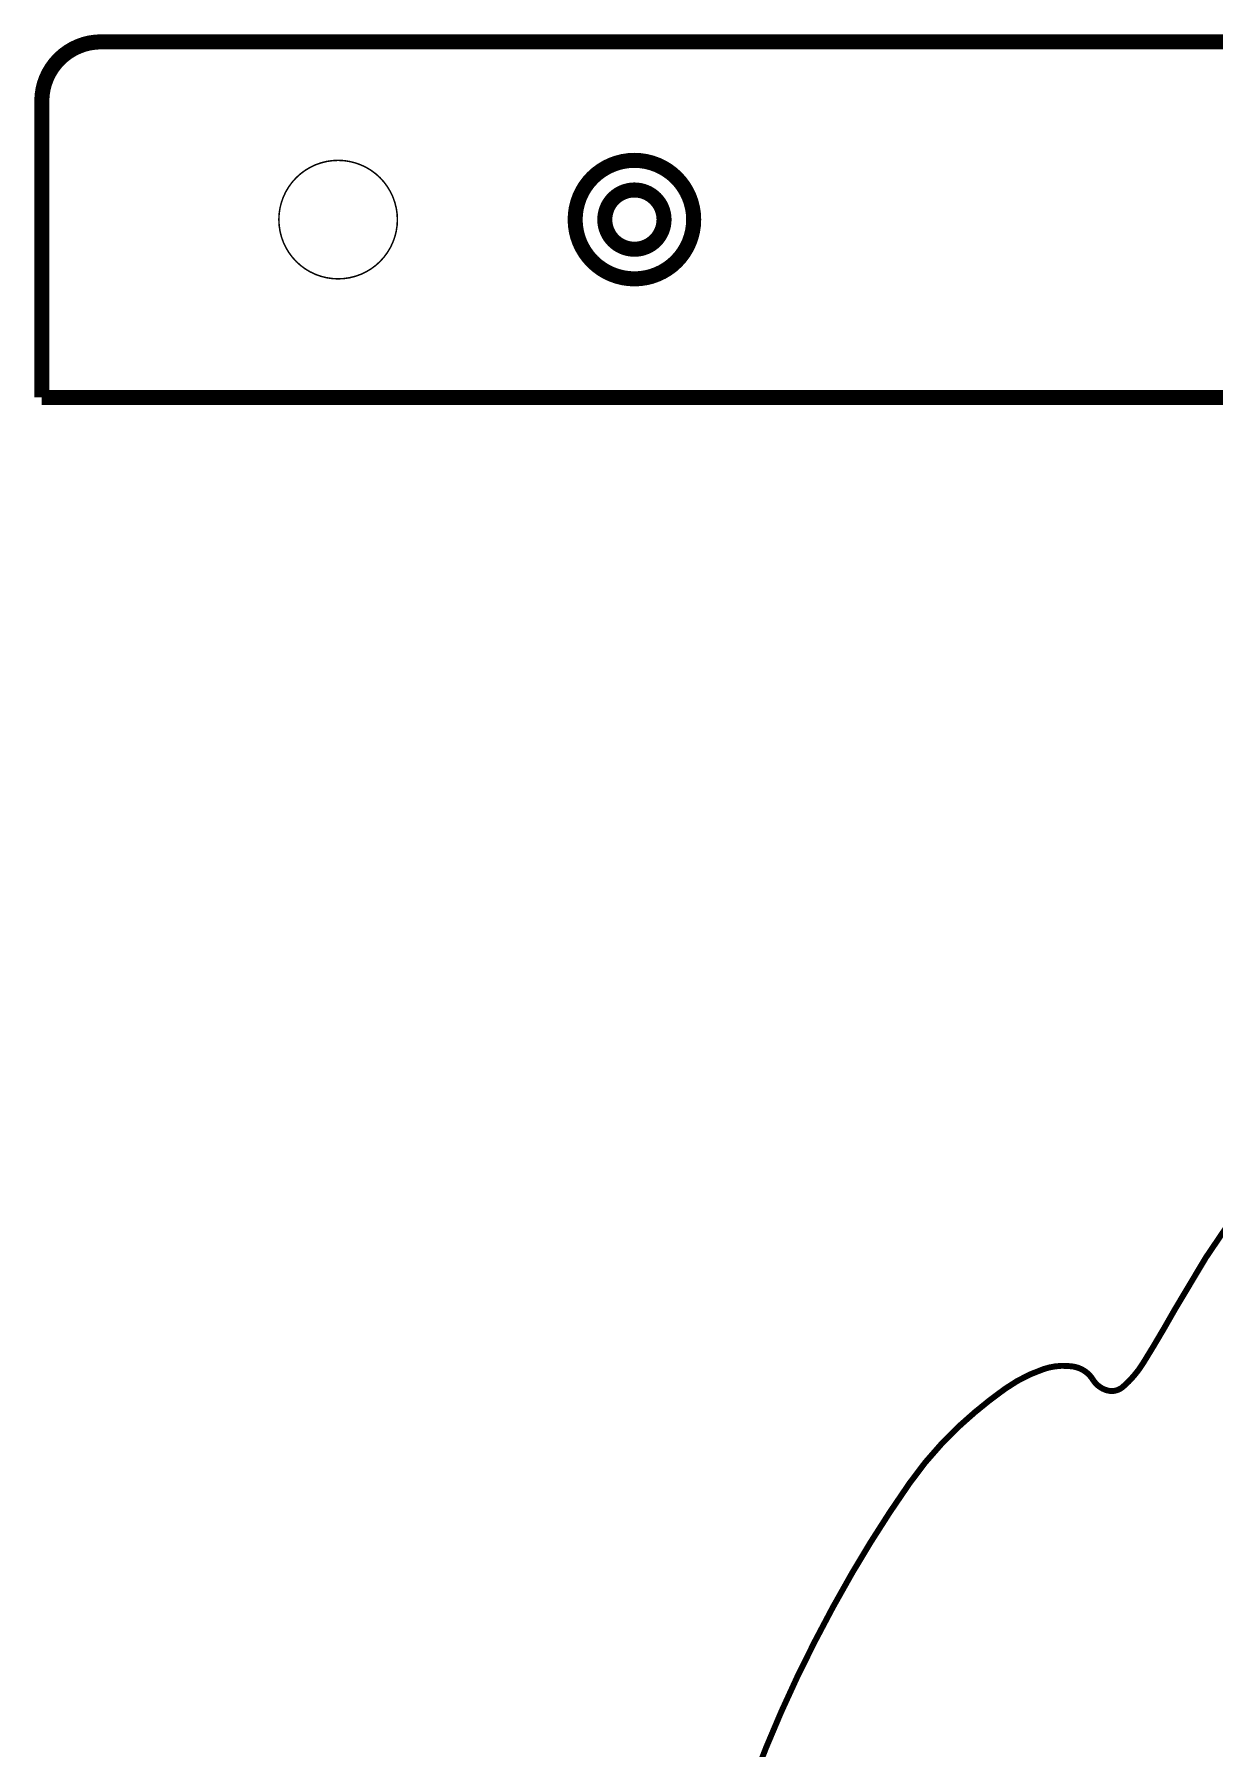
# Model space of a CAD drawing. Header units: millimetres. Extents: x -109 to -2, y -122 to 7.
# Drawn here: x -108.86 to -88.94, y -22.18 to 6.76 of the extents above; entities that cross this region are included whole.
import ezdxf

# ---------------------------------------------------------------- set-up
doc = ezdxf.new("R2010")
doc.units = ezdxf.units.MM
doc.header["$MEASUREMENT"] = 0
for name, color, linetype, true_color in [('Board-Outline-Layer', 7, 'Continuous', 0xff00ff), ('Bottom-Layer', 7, 'Continuous', 0x0000ff), ('Bottom-Paste-Mask-Layer', 7, 'Continuous', 0x800000), ('Bottom-Solder-Mask-Layer', 7, 'Continuous', 0xaa00ff), ('Multi-Layer', 7, 'Continuous', 0xc0c0c0), ('Top-Layer', 7, 'Continuous', 0xff0000), ('Top-Paste-Mask-Layer', 7, 'Continuous', 0x808080), ('Top-Solder-Mask-Layer', 7, 'Continuous', 0x800080)]:
    doc.layers.add(name, color=color, linetype=linetype, true_color=true_color)

msp = doc.modelspace()

# ---------------------------------------------------------------- linework, layer by layer
at = {"const_width": 0.254}
msp.add_lwpolyline([(-99.234, 3.628, 1), (-98.234, 3.628), (-98.234, 3.628, 1), (-99.234, 3.628)], format="xyb", dxfattribs=at)
msp.add_lwpolyline([(-99.234, 3.628, 1), (-98.234, 3.628), (-98.234, 3.628, 1), (-99.234, 3.628)], format="xyb", dxfattribs=at)
msp.add_lwpolyline([(-99.234, 3.628, 1), (-98.234, 3.628), (-98.234, 3.628, 1), (-99.234, 3.628)], format="xyb", dxfattribs=at)
msp.add_lwpolyline([(-99.234, 3.628, 1), (-98.234, 3.628), (-98.234, 3.628, 1), (-99.234, 3.628)], format="xyb", dxfattribs=at)
msp.add_lwpolyline([(-99.234, 3.628, 1), (-98.234, 3.628), (-98.234, 3.628, 1), (-99.234, 3.628)], format="xyb", dxfattribs=at)
msp.add_lwpolyline([(-99.234, 3.628, 1), (-98.234, 3.628), (-98.234, 3.628, 1), (-99.234, 3.628)], format="xyb", dxfattribs=at)
msp.add_lwpolyline([(-99.234, 3.628, 1), (-98.234, 3.628), (-98.234, 3.628, 1), (-99.234, 3.628)], format="xyb", dxfattribs=at)
msp.add_lwpolyline([(-99.234, 3.628, 1), (-98.234, 3.628), (-98.234, 3.628, 1), (-99.234, 3.628)], format="xyb", dxfattribs=at)
at = {"layer": 'Board-Outline-Layer'}
for points, const_width in [([(-107.734, 6.628, 0.414), (-108.734, 5.628)], 0.254), ([(-87.91, -12.244, 0.042), (-89.613, -14.763, -0.011), (-90.152, -15.675, -0.076), (-90.492, -16.072, -0.25), (-90.755, -16.131, -0.189), (-90.996, -15.951, 0.219), (-91.331, -15.728, 0.121), (-91.831, -15.772, 0.073), (-92.478, -16.103, 0.032), (-93.23, -16.713, 0.054), (-94.09, -17.696, 0.021), (-95.058, -19.209, 0.02), (-95.988, -20.97, 0.022), (-96.744, -22.756, -0.011)], 0.1)]:
    msp.add_lwpolyline(points, format="xyb", dxfattribs=dict(at, const_width=const_width))
at = {"layer": 'Board-Outline-Layer', "const_width": 0.254}
for points in [[(-107.734, 6.628), (-55.372, 6.628)], [(-108.734, 0.628), (-108.734, 5.628)], [(-58.792, 0.628), (-108.734, 0.628)]]:
    msp.add_lwpolyline(points, dxfattribs=at)
at = {"layer": 'Bottom-Layer', "const_width": 0.254}
msp.add_lwpolyline([(-99.234, 3.628, 1), (-98.234, 3.628), (-98.234, 3.628, 1), (-99.234, 3.628)], format="xyb", dxfattribs=at)
at = {"layer": 'Bottom-Paste-Mask-Layer', "const_width": 0.254}
msp.add_lwpolyline([(-99.234, 3.628, 1), (-98.234, 3.628), (-98.234, 3.628, 1), (-99.234, 3.628)], format="xyb", dxfattribs=at)
at = {"layer": 'Bottom-Solder-Mask-Layer', "const_width": 0.254}
msp.add_lwpolyline([(-99.734, 3.628, 1), (-97.734, 3.628), (-97.734, 3.628, 1), (-99.734, 3.628)], format="xyb", dxfattribs=at)
at = {"layer": 'Multi-Layer', "const_width": 0.0254}
msp.add_lwpolyline([(-104.734, 3.628, 1), (-102.734, 3.628), (-102.734, 3.628, 1), (-104.734, 3.628)], format="xyb", dxfattribs=at)
at = {"layer": 'Top-Layer', "const_width": 0.254}
msp.add_lwpolyline([(-99.234, 3.628, 1), (-98.234, 3.628), (-98.234, 3.628, 1), (-99.234, 3.628)], format="xyb", dxfattribs=at)
at = {"layer": 'Top-Paste-Mask-Layer', "const_width": 0.254}
msp.add_lwpolyline([(-99.234, 3.628, 1), (-98.234, 3.628), (-98.234, 3.628, 1), (-99.234, 3.628)], format="xyb", dxfattribs=at)
at = {"layer": 'Top-Solder-Mask-Layer', "const_width": 0.254}
msp.add_lwpolyline([(-99.734, 3.628, 1), (-97.734, 3.628), (-97.734, 3.628, 1), (-99.734, 3.628)], format="xyb", dxfattribs=at)

doc.saveas('drawing.dxf')
